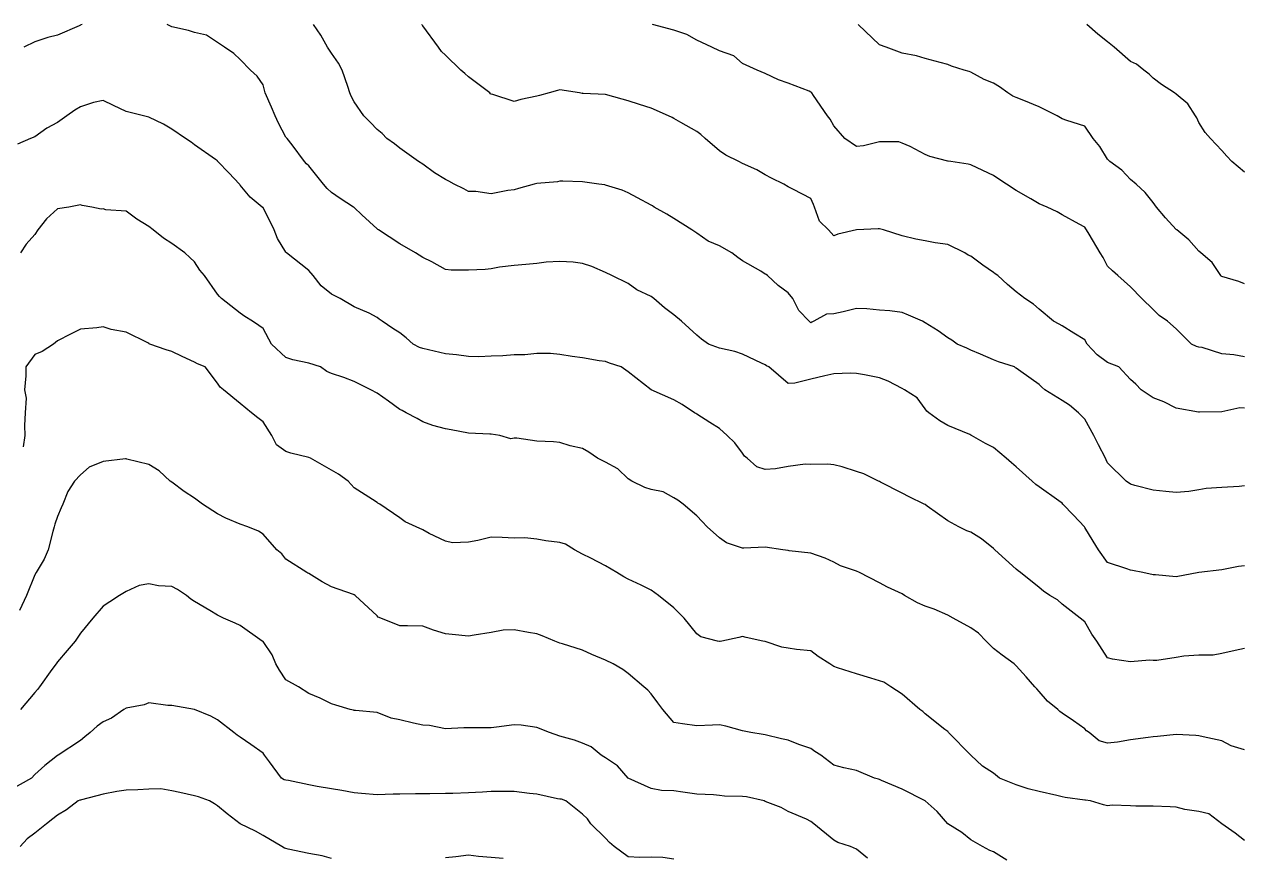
# Model space of a CAD drawing. Extents: x 0 to 495, y 0 to 595.
# Drawn here: x 227.7 to 495, y 412.6 to 595 of the extents above; entities that cross this region are included whole.
import ezdxf

# ---------------------------------------------------------------- set-up
doc = ezdxf.new("R2010")
doc.units = 0
doc.layers.add('CONTOURS_MAJEURES', color=3, linetype='CONTINUOUS')
doc.layers.add('CONTOURS_MINEURES', color=8, linetype='CONTINUOUS')

msp = doc.modelspace()

# ---------------------------------------------------------------- linework, layer by layer
at = {"layer": 'CONTOURS_MAJEURES'}
for points in [[(240.404, 595), (240.13, 594.875), (240.005, 594.815), (239.702, 594.698), (235.002, 592.629), (232.877, 592.126), (229.998, 591.185), (227.589, 590.004)], [(494.995, 476.452), (493.686, 476.309), (490.003, 475.586), (485, 474.998), (479.996, 474.073), (475.513, 474.488), (475.004, 474.467), (472.73, 474.998), (470.456, 475.452), (470.001, 475.543), (469.167, 475.831), (464.998, 477.166), (462.974, 479.995), (461.836, 481.831), (460.005, 484.891), (459.899, 485.002), (457.531, 487.528), (455.215, 489.998), (455.002, 490.174), (454.335, 490.665), (449.999, 493.746), (449.299, 494.296), (448.486, 494.995), (444.996, 498.124), (443.974, 498.978), (442.749, 500.002), (440.003, 502.341), (438.266, 503.264), (435.192, 504.999), (435, 505.105), (434.815, 505.184), (429.997, 507.171), (428.243, 508.24), (425.81, 509.995), (425.361, 510.353), (425.004, 510.803), (423.247, 513.243), (420.519, 515.003), (420.001, 515.296), (416.922, 516.924), (414.998, 517.632), (411.735, 518.261), (409.995, 518.545), (408.641, 518.644), (405.002, 518.525), (403.086, 518.085), (399.999, 517.302), (396.455, 516.46), (394.996, 516.402), (390.816, 519.999), (390.275, 520.27), (390.004, 520.499), (389.17, 520.832), (385, 522.809), (383.364, 523.361), (379.997, 524.134), (377.582, 524.995), (376.07, 526.064), (375.005, 526.998), (371.669, 530.003), (370.002, 531.43), (367.973, 532.974), (365.587, 534.999), (364.998, 535.407), (361.914, 536.916), (359.995, 538.253), (356.429, 539.996), (355.003, 540.649), (352.016, 542.014), (350, 542.647), (347.964, 542.966), (344.996, 543.125), (342.035, 542.966), (340.004, 542.647), (337.548, 542.454), (335.001, 542.254), (331.817, 541.817), (329.998, 541.507), (328.644, 541.354), (325.005, 541.226), (321.231, 541.226), (320.002, 541.344), (316.957, 543.044), (314.999, 543.979), (313.391, 545.003), (309.996, 546.981), (305.325, 550), (305.138, 550.135), (305.003, 550.27), (301.668, 553.33), (300, 554.88), (299.848, 554.996), (296.903, 556.904), (294.997, 558.201), (294.07, 559.074), (293.235, 560.003), (290.004, 564.025), (289.516, 564.512), (289.115, 565), (286.366, 568.634), (285.284, 569.996), (285.001, 570.309), (283.358, 573.359), (282.631, 575.004), (281.851, 576.854), (280.477, 580), (279.998, 581.799), (278.686, 583.686), (277.238, 584.996), (274.995, 587.321), (273.608, 588.613), (271.591, 590.004), (270.002, 591.064), (267.637, 592.638), (264.999, 593.224), (263.665, 593.668), (259.996, 594.491), (259.036, 595)], [(494.995, 562.621), (492.222, 565), (491.128, 566.126), (490.003, 567.422), (487.501, 569.996), (486.35, 571.347), (485, 573.543), (484.551, 574.554), (484.254, 575.004), (482.596, 577.599), (479.996, 579.762), (479.612, 580), (476.819, 581.817), (475.004, 583.241), (474.113, 584.107), (472.906, 584.996), (471.287, 586.284), (470.001, 586.914), (466.462, 590.004), (464.998, 591.18), (462.881, 592.882), (460.47, 595)], [(412.431, 412.433), (409.995, 414.402), (408.681, 414.997), (405.898, 415.896), (405.002, 416.428), (400.625, 420.004), (399.999, 420.525), (399.037, 420.965), (394.996, 422.669), (393.519, 423.523), (390.004, 424.903), (389.803, 425.001), (385.89, 425.889), (385, 425.992), (381.055, 426.057), (379.997, 426.215), (378.699, 426.3), (375.005, 426.476), (371.945, 426.942), (370.002, 427.196), (367.297, 427.297), (364.998, 427.741), (359.995, 429.997), (357.639, 432.642), (355.003, 434.438), (354.666, 434.667), (354.093, 435.005), (351.85, 436.853), (350, 437.65), (348.259, 438.263), (344.996, 439.168), (342.75, 440.001), (340.004, 441.079), (336.554, 441.552), (335.001, 441.636), (331.144, 441.146), (329.998, 441.019), (326.022, 441.019), (325.005, 441), (323.986, 441.019), (320.002, 440.785), (316.475, 441.476), (314.999, 441.552), (312.952, 442.045), (309.996, 442.718), (308.087, 443.087), (305.003, 444.373), (300.227, 444.77), (300, 444.78), (299.836, 444.834), (299.09, 444.998), (295.935, 445.936), (294.997, 446.285), (292.501, 447.501), (290.004, 448.516), (287.803, 450.005), (285.001, 451.493), (283.59, 453.592), (282.8, 455.001), (281.98, 456.981), (279.998, 459.882), (279.851, 459.998), (274.995, 463.37), (273.885, 463.893), (271.364, 465.005), (270.002, 465.643), (268.335, 466.671), (264.999, 468.669), (264.188, 469.191), (263.233, 470.002), (261.306, 471.31), (259.996, 471.93), (257.084, 472.084), (255.004, 472.551), (252.847, 472.155), (250, 470.876), (248.541, 470.002), (246.439, 468.562), (244.997, 467.642), (242.739, 465.005), (240.005, 461.715), (238.85, 459.998), (237.086, 457.916), (235.002, 455.456), (234.809, 455.194), (234.673, 455.001), (233.751, 453.752), (231.034, 450.005), (230.637, 449.366), (229.998, 448.727), (226.871, 444.998)]]:
    msp.add_lwpolyline(points, dxfattribs=at)
at = {"layer": 'CONTOURS_MINEURES'}
for points in [[(240.404, 595), (240.13, 594.875), (240.005, 594.815), (239.702, 594.698), (235.002, 592.629), (232.877, 592.126), (229.998, 591.185), (227.589, 590.004)], [(494.995, 476.452), (493.686, 476.309), (490.003, 475.586), (485, 474.998), (479.996, 474.073), (475.513, 474.488), (475.004, 474.467), (472.73, 474.998), (470.456, 475.452), (470.001, 475.543), (469.167, 475.831), (464.998, 477.166), (462.974, 479.995), (461.836, 481.831), (460.005, 484.891), (459.899, 485.002), (457.531, 487.528), (455.215, 489.998), (455.002, 490.174), (454.335, 490.665), (449.999, 493.746), (449.299, 494.296), (448.486, 494.995), (444.996, 498.124), (443.974, 498.978), (442.749, 500.002), (440.003, 502.341), (438.266, 503.264), (435.192, 504.999), (435, 505.105), (434.815, 505.184), (429.997, 507.171), (428.243, 508.24), (425.81, 509.995), (425.361, 510.353), (425.004, 510.803), (423.247, 513.243), (420.519, 515.003), (420.001, 515.296), (416.922, 516.924), (414.998, 517.632), (411.735, 518.261), (409.995, 518.545), (408.641, 518.644), (405.002, 518.525), (403.086, 518.085), (399.999, 517.302), (396.455, 516.46), (394.996, 516.402), (390.816, 519.999), (390.275, 520.27), (390.004, 520.499), (389.17, 520.832), (385, 522.809), (383.364, 523.361), (379.997, 524.134), (377.582, 524.995), (376.07, 526.064), (375.005, 526.998), (371.669, 530.003), (370.002, 531.43), (367.973, 532.974), (365.587, 534.999), (364.998, 535.407), (361.914, 536.916), (359.995, 538.253), (356.429, 539.996), (355.003, 540.649), (352.016, 542.014), (350, 542.647), (347.964, 542.966), (344.996, 543.125), (342.035, 542.966), (340.004, 542.647), (337.548, 542.454), (335.001, 542.254), (331.817, 541.817), (329.998, 541.507), (328.644, 541.354), (325.005, 541.226), (321.231, 541.226), (320.002, 541.344), (316.957, 543.044), (314.999, 543.979), (313.391, 545.003), (309.996, 546.981), (305.325, 550), (305.138, 550.135), (305.003, 550.27), (301.668, 553.33), (300, 554.88), (299.848, 554.996), (296.903, 556.904), (294.997, 558.201), (294.07, 559.074), (293.235, 560.003), (290.004, 564.025), (289.516, 564.512), (289.115, 565), (286.366, 568.634), (285.284, 569.996), (285.001, 570.309), (283.358, 573.359), (282.631, 575.004), (281.851, 576.854), (280.477, 580), (279.998, 581.799), (278.686, 583.686), (277.238, 584.996), (274.995, 587.321), (273.608, 588.613), (271.591, 590.004), (270.002, 591.064), (267.637, 592.638), (264.999, 593.224), (263.665, 593.668), (259.996, 594.491), (259.036, 595)], [(494.995, 493.996), (493.836, 493.835), (490.003, 493.64), (486.588, 493.409), (485, 493.109), (482.776, 492.774), (479.996, 492.497), (477.727, 492.724), (475.004, 492.996), (470.947, 494.05), (470.001, 494.359), (469.028, 494.995), (464.998, 499.029), (464.694, 499.697), (464.505, 500.002), (462.991, 502.991), (461.974, 504.999), (460.005, 508.586), (459.281, 509.272), (458.594, 509.995), (456.67, 511.664), (455.002, 512.691), (451.25, 515.003), (450.579, 515.582), (449.999, 516.178), (445.996, 519), (444.996, 519.767), (444.844, 519.848), (444.626, 519.999), (441.098, 521.095), (440.003, 521.541), (437.161, 522.838), (435, 523.712), (434.136, 524.132), (432.029, 524.995), (430.842, 525.841), (429.997, 526.411), (427.885, 527.884), (425.004, 529.69), (424.427, 530.003), (421.371, 531.371), (420.001, 531.918), (417.318, 532.32), (414.998, 532.463), (412.284, 532.713), (409.995, 532.823), (407.065, 532.067), (405.002, 531.64), (403.444, 531.559), (400.681, 530.003), (400.192, 529.81), (399.999, 529.645), (399.624, 530.003), (397.339, 532.343), (396.034, 534.999), (394.996, 536.221), (392.847, 537.845), (390.529, 539.996), (390.225, 540.218), (390.004, 540.347), (389.003, 540.997), (385, 543.261), (383.974, 543.976), (382.713, 545.003), (379.997, 546.51), (377.529, 547.529), (375.005, 549.327), (374.593, 549.588), (373.944, 550), (370.002, 552.498), (368.471, 553.468), (365.666, 554.996), (365.293, 555.29), (364.998, 555.422), (362.01, 557.013), (359.995, 558.153), (358.69, 558.694), (355.003, 559.803), (354.849, 559.849), (353.573, 560.003), (350, 560.503), (345.67, 560.676), (344.996, 560.717), (344.482, 560.518), (340.004, 560.162), (339.379, 560.003), (335.935, 559.069), (335.001, 558.815), (333.654, 558.655), (329.998, 557.879), (326.61, 558.394), (325.005, 558.449), (323.97, 558.967), (321.9, 560.003), (320.708, 560.708), (320.002, 561.021), (317.529, 562.53), (314.999, 564.4), (314.089, 565), (309.996, 567.87), (308.835, 568.834), (307.143, 569.996), (306.088, 571.085), (305.003, 571.973), (303.509, 573.508), (302.053, 575.004), (300, 578.078), (299.315, 579.316), (299.019, 580), (298.571, 581.428), (297.313, 584.996), (296.522, 586.523), (294.997, 588.678), (294.149, 590.004), (292.651, 592.653), (291.023, 595)], [(494.995, 510.967), (493.965, 511.028), (490.003, 510.188), (485.098, 510.093), (485, 510.102), (484.881, 510.114), (479.996, 510.977), (477.338, 512.336), (475.004, 513.214), (472.371, 515.003), (471.202, 516.202), (470.001, 517.251), (467.441, 519.999), (464.998, 520.998), (462.681, 522.677), (460.536, 524.995), (460.005, 525.958), (457.623, 527.38), (455.002, 529.001), (454.355, 529.355), (453.168, 530.003), (449.999, 532.64), (448.784, 533.786), (446.849, 534.999), (444.996, 536.427), (443.075, 538.074), (440.969, 539.996), (440.397, 540.391), (440.003, 540.663), (437.694, 542.307), (435, 544.257), (434.477, 544.48), (433.703, 545.003), (429.997, 546.788), (427.189, 547.189), (425.004, 547.643), (423.019, 548.017), (420.001, 548.726), (415.936, 550), (414.998, 550.217), (414.756, 550.241), (409.995, 550), (405.938, 549.063), (405.002, 548.724), (403.87, 550), (401.916, 551.914), (400.823, 554.996), (400.546, 555.543), (399.999, 556.911), (396.173, 558.825), (394.996, 559.447), (394.088, 560.003), (391.345, 561.346), (390.004, 562.095), (388.164, 563.163), (385, 564.575), (384.2, 565), (381.362, 566.362), (379.997, 567.331), (376.844, 569.996), (375.89, 570.884), (375.005, 571.589), (371.503, 573.501), (370.002, 574.403), (369.612, 574.613), (368.847, 575.004), (364.998, 576.669), (362.433, 577.438), (359.995, 578.277), (358.664, 578.668), (355.003, 579.661), (350.089, 579.911), (350, 579.915), (349.907, 579.908), (349.285, 580), (344.996, 580.652), (344.489, 580.508), (342.692, 580), (340.586, 579.417), (340.004, 579.314), (336.453, 578.549), (335.001, 578.126), (330.31, 579.688), (329.998, 579.73), (329.816, 579.818), (329.676, 580), (325.005, 583.534), (324.235, 584.228), (323.337, 584.996), (320.002, 588.245), (319.059, 589.06), (318.453, 590.004), (314.999, 594.678), (314.852, 594.853), (314.761, 595)], [(494.995, 522.237), (492.636, 522.634), (490.003, 522.849), (485.722, 524.274), (485, 524.371), (484.488, 524.484), (483.332, 524.995), (479.996, 528.334), (478.142, 530.003), (476.266, 531.266), (475.004, 532.559), (472.502, 534.999), (470.001, 537.558), (467.221, 539.996), (466.051, 541.05), (464.998, 542.104), (463.99, 543.992), (463.382, 545.003), (460.93, 549.074), (460.372, 550), (460.23, 550.225), (460.005, 550.624), (458.754, 551.249), (455.002, 553.33), (453.945, 553.94), (451.739, 554.996), (449.999, 555.752), (448.179, 556.817), (444.996, 558.655), (442.811, 560.003), (441.141, 561.142), (440.003, 561.958), (436.401, 563.601), (435, 564.256), (434.416, 564.417), (430.622, 565), (430.07, 565.073), (429.997, 565.089), (426.074, 566.07), (425.004, 566.529), (421.741, 568.258), (420.001, 568.971), (419.273, 569.269), (414.998, 569.269), (411.54, 568.453), (409.995, 568.276), (407.438, 569.996), (405.002, 572.778), (404.24, 574.241), (403.622, 575.004), (400.555, 579.445), (400.208, 580), (400.109, 580.11), (399.999, 580.189), (399.642, 580.357), (394.996, 582.11), (392.902, 582.901), (390.004, 584.283), (388.238, 584.996), (385, 586.446), (383.098, 588.1), (379.997, 589.234), (378.333, 590.004), (375.005, 591.541), (372.808, 592.807), (370.002, 593.772), (365.311, 595)], [(494.995, 538.179), (493.747, 538.747), (490.003, 539.796), (489.898, 539.89), (489.803, 539.996), (487.859, 542.857), (485.385, 545.003), (485, 545.352), (482.8, 547.803), (480.118, 550), (479.996, 550.118), (477.644, 552.641), (475.732, 554.996), (475.004, 556.027), (473.203, 558.201), (471.252, 560.003), (470.001, 561.025), (468.077, 563.078), (465.511, 565), (464.998, 565.465), (463.259, 568.256), (461.857, 569.996), (460.005, 572.738), (456.037, 573.968), (455.002, 574.364), (453.93, 575.004), (449.999, 576.967), (446.663, 578.335), (444.996, 578.982), (444.263, 579.267), (443.165, 580), (441.303, 581.3), (440.003, 582.11), (437.938, 582.934), (435, 584.509), (434.661, 584.658), (433.571, 584.996), (430.831, 585.831), (429.997, 586.189), (428.333, 586.666), (425.004, 587.561), (423.151, 588.149), (420.001, 588.698), (416.47, 590.004), (414.998, 590.559), (410.344, 595)], [(494.995, 562.621), (492.222, 565), (491.128, 566.126), (490.003, 567.422), (487.501, 569.996), (486.35, 571.347), (485, 573.543), (484.551, 574.554), (484.254, 575.004), (482.596, 577.599), (479.996, 579.762), (479.612, 580), (476.819, 581.817), (475.004, 583.241), (474.113, 584.107), (472.906, 584.996), (471.287, 586.284), (470.001, 586.914), (466.462, 590.004), (464.998, 591.18), (462.881, 592.882), (460.47, 595)], [(494.995, 458.332), (492.94, 457.94), (490.003, 457.273), (488.115, 456.887), (485, 456.887), (481.698, 456.7), (479.996, 456.371), (475.758, 455.756), (475.004, 455.742), (474.187, 455.817), (470.001, 455.446), (466.056, 456.058), (464.998, 456.31), (462.653, 459.998), (461.538, 461.535), (460.005, 464.171), (458.944, 465.005), (455.002, 468.098), (454.038, 469.039), (452.334, 470.002), (450.92, 470.922), (449.999, 471.708), (445.905, 474.998), (445.371, 475.373), (444.996, 475.748), (440.281, 479.995), (440.003, 480.239), (437.366, 482.363), (435, 483.805), (434.153, 484.155), (432.379, 485.002), (429.997, 486.283), (425.458, 489.544), (425.004, 489.863), (424.787, 489.998), (421.552, 491.547), (420.001, 492.337), (415.216, 494.778), (414.998, 494.901), (414.781, 494.995), (411.59, 496.591), (409.995, 497.113), (406.857, 498.142), (405.002, 498.587), (403.727, 498.726), (399.999, 498.654), (398.748, 498.75), (394.996, 498.181), (392.273, 497.726), (390.004, 497.534), (388.16, 498.157), (386.024, 500.002), (385.495, 500.496), (385, 501.099), (383.367, 503.367), (381.665, 504.999), (379.997, 506.566), (377.84, 507.836), (375.005, 509.689), (374.796, 509.787), (374.536, 509.995), (371.815, 511.81), (370.002, 512.842), (364.998, 515.003), (359.995, 518.919), (358.459, 519.999), (355.867, 520.864), (355.003, 521.182), (353.638, 521.362), (350, 522.035), (347.706, 522.289), (344.996, 522.756), (342.989, 522.986), (340.004, 522.986), (337.342, 522.658), (335.001, 522.658), (332.521, 522.476), (329.998, 522.34), (327.245, 522.24), (325.005, 522.327), (322.366, 522.634), (320.002, 522.868), (316.233, 523.762), (314.999, 524.017), (314.256, 524.254), (312.886, 524.995), (311.379, 526.38), (309.996, 527.499), (308.45, 528.453), (306.062, 530.003), (305.44, 530.44), (305.003, 530.798), (303.252, 531.752), (300, 533.195), (296.903, 534.999), (294.997, 535.908), (292.75, 537.747), (291.003, 539.996), (290.004, 541.095), (285.153, 545.003), (285.065, 545.067), (285.001, 545.117), (283.147, 548.147), (282.47, 550), (279.998, 554.88), (279.924, 554.922), (279.837, 554.996), (277.202, 557.205), (274.995, 559.842), (274.918, 559.926), (274.86, 560.003), (272.499, 562.502), (270.124, 565), (270.068, 565.066), (270.002, 565.125), (269.585, 565.416), (264.999, 568.656), (264.245, 569.243), (263.034, 569.996), (259.996, 572.072), (258.181, 573.183), (255.004, 574.67), (253.849, 575.004), (250, 575.965), (247.235, 577.239), (244.997, 578.335), (242.875, 577.877), (240.005, 576.951), (238.767, 576.239), (237.054, 575.004), (235.002, 573.547), (232.679, 572.321), (229.998, 570.405), (229.045, 569.996), (226.193, 568.8)], [(494.995, 436.186), (492.083, 437.087), (490.003, 438.127), (485.946, 439.056), (485, 439.273), (484.326, 439.329), (479.996, 439.502), (475.912, 439.093), (475.004, 439.002), (473.892, 438.891), (470.001, 438.368), (467.13, 437.872), (464.998, 437.639), (463.169, 438.171), (460.941, 440.001), (460.342, 440.338), (460.005, 440.751), (457.504, 442.499), (455.002, 444.187), (454.54, 444.536), (454.092, 444.998), (451.8, 446.8), (449.999, 448.974), (449.519, 449.525), (449.077, 450.005), (447.15, 452.156), (444.996, 454.561), (444.542, 455.001), (441.875, 456.875), (440.003, 458.332), (438.406, 459.998), (436.722, 461.721), (435, 462.911), (431.164, 465.005), (429.997, 465.691), (426.988, 466.99), (425.004, 467.64), (423.337, 468.336), (420.519, 470.002), (420.001, 470.314), (416.785, 471.786), (414.998, 472.717), (410.62, 474.998), (409.995, 475.304), (406.462, 476.459), (405.002, 477.258), (403.116, 478.111), (399.999, 479.217), (395.246, 479.745), (394.996, 479.802), (393.887, 479.995), (390.004, 480.534), (385.323, 480.318), (385, 480.352), (381.532, 481.53), (379.997, 482.612), (377.309, 485.002), (376.203, 486.201), (375.005, 487.433), (372.034, 489.998), (370.869, 490.864), (370.002, 491.38), (367.639, 492.635), (364.998, 493.163), (363.64, 493.638), (360.765, 494.995), (359.995, 495.483), (357.686, 497.686), (355.003, 499.136), (353.271, 500.002), (351.329, 501.329), (350, 502.126), (347.256, 502.742), (344.996, 503.478), (343.626, 503.627), (340.004, 503.775), (335.596, 504.404), (335.001, 504.444), (334.286, 504.285), (331.874, 504.999), (329.998, 505.266), (329.71, 505.287), (325.005, 505.544), (321.234, 506.229), (320.002, 506.479), (317.164, 507.161), (314.999, 508.017), (313.731, 508.729), (311.343, 509.995), (310.469, 510.469), (309.996, 510.725), (307.499, 512.499), (305.003, 514.301), (303.602, 515.003), (300, 516.801), (297.713, 517.715), (294.997, 518.585), (293.998, 519), (292.581, 519.999), (290.004, 520.84), (286.537, 521.533), (285.001, 522.081), (281.858, 524.995), (279.998, 528.453), (279.107, 529.111), (277.675, 530.003), (276.037, 531.044), (274.995, 531.787), (270.91, 534.999), (270.463, 535.46), (270.002, 535.936), (267.174, 539.996), (266.19, 541.188), (264.999, 543.03), (263.999, 544.002), (262.901, 545.003), (259.996, 547.047), (258.193, 548.195), (255.94, 550), (255.004, 550.731), (252.39, 552.386), (250, 554.099), (245.553, 554.441), (244.997, 554.596), (244.563, 554.561), (242.501, 554.996), (240.382, 555.374), (240.005, 555.497), (237.503, 554.996), (235.002, 554.596), (232.579, 552.419), (230.659, 550), (229.998, 549.028), (228.089, 546.91), (226.911, 545.003)], [(494.995, 416.353), (492.915, 417.918), (490.003, 420.004), (487.132, 422.134), (485, 422.711), (481.902, 423.097), (479.996, 423.646), (478.708, 423.711), (475.004, 423.835), (471.168, 423.835), (470.001, 423.908), (465.966, 424.034), (464.998, 423.949), (464.103, 424.106), (461.253, 425.001), (460.161, 425.157), (460.005, 425.17), (455.717, 425.715), (455.002, 425.864), (453.843, 426.159), (449.999, 427.055), (447.611, 427.613), (444.996, 428.483), (441.343, 429.997), (440.003, 431.077), (437.621, 432.62), (435, 435.005), (430.169, 440.001), (430.093, 440.097), (429.997, 440.201), (429.373, 440.626), (425.004, 444.077), (424.544, 444.537), (423.837, 444.998), (420.001, 448.385), (417.5, 450.005), (415.981, 450.986), (414.998, 451.314), (413.164, 451.837), (409.995, 452.844), (405.834, 454.169), (405.002, 454.42), (404.169, 455.001), (401.583, 456.583), (399.999, 457.84), (396.872, 458.124), (394.996, 458.468), (393.659, 458.66), (390.004, 459.879), (389.906, 459.9), (389.503, 459.998), (385.79, 460.788), (385, 460.957), (384.237, 460.762), (380.498, 459.998), (380.095, 459.9), (379.997, 459.898), (379.581, 459.998), (375.905, 460.901), (375.005, 461.572), (372.212, 465.005), (371.133, 466.135), (370.002, 467.266), (366.617, 470.002), (364.998, 471.171), (362.797, 472.2), (359.995, 473.571), (359.063, 474.065), (357.499, 474.998), (355.003, 476.486), (351.819, 478.178), (350, 478.995), (348.259, 479.995), (346.227, 481.226), (344.996, 481.593), (341.924, 481.92), (340.004, 482.324), (337.371, 482.63), (335.001, 482.498), (332.352, 482.646), (329.998, 482.713), (327.039, 482.035), (325.005, 481.615), (321.518, 481.512), (320.002, 481.849), (316.428, 483.571), (314.999, 484.334), (313.569, 485.002), (311.107, 486.112), (309.996, 487.001), (305.591, 489.998), (305.17, 490.165), (305.003, 490.301), (304.003, 490.998), (300, 493.567), (298.666, 494.995), (296.505, 496.504), (294.997, 497.443), (290.404, 500.002), (290.004, 500.184), (286.105, 501.104), (285.001, 501.472), (282.931, 502.931), (281.896, 504.999), (279.998, 507.97), (278.843, 508.842), (277.496, 509.995), (274.995, 512.025), (271.334, 515.003), (270.617, 515.617), (270.002, 516.483), (267.362, 519.999), (265.674, 520.673), (264.999, 521.022), (262.315, 522.314), (259.996, 523.389), (258.759, 523.758), (255.182, 524.995), (255.077, 525.069), (255.004, 525.127), (254.74, 525.259), (250, 527.631), (246.773, 528.226), (244.997, 528.805), (243.589, 528.59), (240.005, 528.256), (237.85, 527.152), (235.002, 525.694), (234.092, 524.995), (231.607, 523.389), (229.998, 522.747), (228.056, 519.999), (228.056, 518.059), (227.734, 515.003), (228.144, 513.146), (227.941, 509.995), (227.783, 507.211), (227.833, 504.999), (227.48, 502.517)], [(442.953, 412.045), (440.003, 413.837), (439.18, 414.175), (437.594, 414.997), (435, 416.489), (433.08, 418.083), (429.997, 420.004), (427.679, 422.681), (425.004, 425.001), (420.001, 427.534), (415.498, 429.498), (414.998, 429.703), (414.781, 429.78), (413.945, 429.997), (409.995, 431.666), (407.221, 432.223), (405.002, 432.859), (402.188, 435.005), (400.833, 435.837), (399.999, 436.462), (397.341, 437.347), (394.996, 438.263), (393.595, 438.599), (390.004, 439.458), (389.572, 439.57), (386.877, 440.001), (385, 440.334), (381.377, 441.379), (379.997, 441.667), (378.431, 441.569), (375.005, 441.429), (371.878, 441.875), (370.002, 442.142), (367.544, 444.998), (366.464, 446.464), (364.998, 448.455), (364.268, 449.274), (363.412, 450.005), (359.995, 452.92), (358.792, 453.797), (356.667, 455.001), (355.003, 455.821), (352.036, 457.035), (350, 457.965), (345.622, 459.373), (344.996, 459.552), (343.911, 459.998), (341.127, 461.125), (340.004, 461.579), (338.166, 461.837), (335.001, 462.418), (332.622, 462.378), (329.998, 461.863), (326.282, 461.279), (325.005, 461.057), (321.406, 461.403), (320.002, 461.6), (317.344, 462.345), (314.999, 463.264), (311.663, 463.336), (309.996, 463.298), (305.835, 465.005), (305.257, 465.259), (305.003, 465.489), (300.173, 470.002), (300, 470.106), (299.827, 470.174), (294.997, 471.889), (292.971, 472.971), (290.004, 474.766), (289.85, 474.844), (289.587, 474.998), (285.001, 477.891), (284.102, 479.096), (283.049, 479.995), (279.998, 483.378), (279.03, 484.033), (276.663, 485.002), (274.995, 485.59), (271.875, 486.876), (270.002, 487.872), (266.775, 489.998), (264.999, 491.247), (262.737, 492.736), (259.996, 494.757), (259.652, 494.995), (257.25, 497.248), (255.004, 498.649), (250.179, 499.823), (250, 499.906), (249.889, 499.891), (244.997, 499.315), (241.946, 498.055), (240.005, 496.407), (238.694, 494.995), (237.249, 492.75), (236.125, 489.998), (235.811, 489.19), (235.002, 487.25), (234.409, 485.594), (234.238, 485.002), (233.978, 483.978), (232.966, 479.995), (232.059, 477.937), (230.282, 474.998), (229.998, 474.515), (228.225, 470.002), (226.663, 466.671)], [(412.431, 412.433), (409.995, 414.402), (408.681, 414.997), (405.898, 415.896), (405.002, 416.428), (400.625, 420.004), (399.999, 420.525), (399.037, 420.965), (394.996, 422.669), (393.519, 423.523), (390.004, 424.903), (389.803, 425.001), (385.89, 425.889), (385, 425.992), (381.055, 426.057), (379.997, 426.215), (378.699, 426.3), (375.005, 426.476), (371.945, 426.942), (370.002, 427.196), (367.297, 427.297), (364.998, 427.741), (359.995, 429.997), (357.639, 432.642), (355.003, 434.438), (354.666, 434.667), (354.093, 435.005), (351.85, 436.853), (350, 437.65), (348.259, 438.263), (344.996, 439.168), (342.75, 440.001), (340.004, 441.079), (336.554, 441.552), (335.001, 441.636), (331.144, 441.146), (329.998, 441.019), (326.022, 441.019), (325.005, 441), (323.986, 441.019), (320.002, 440.785), (316.475, 441.476), (314.999, 441.552), (312.952, 442.045), (309.996, 442.718), (308.087, 443.087), (305.003, 444.373), (300.227, 444.77), (300, 444.78), (299.836, 444.834), (299.09, 444.998), (295.935, 445.936), (294.997, 446.285), (292.501, 447.501), (290.004, 448.516), (287.803, 450.005), (285.001, 451.493), (283.59, 453.592), (282.8, 455.001), (281.98, 456.981), (279.998, 459.882), (279.851, 459.998), (274.995, 463.37), (273.885, 463.893), (271.364, 465.005), (270.002, 465.643), (268.335, 466.671), (264.999, 468.669), (264.188, 469.191), (263.233, 470.002), (261.306, 471.31), (259.996, 471.93), (257.084, 472.084), (255.004, 472.551), (252.847, 472.155), (250, 470.876), (248.541, 470.002), (246.439, 468.562), (244.997, 467.642), (242.739, 465.005), (240.005, 461.715), (238.85, 459.998), (237.086, 457.916), (235.002, 455.456), (234.809, 455.194), (234.673, 455.001), (233.751, 453.752), (231.034, 450.005), (230.637, 449.366), (229.998, 448.727), (226.871, 444.998)], [(370.002, 412.23), (367.6, 412.599), (364.998, 412.707), (362.57, 412.572), (359.995, 412.733), (356.915, 414.997), (355.911, 415.907), (355.003, 416.836), (351.772, 420.004), (351.05, 421.053), (350, 422.076), (346.361, 425.001), (345.354, 425.358), (344.996, 425.389), (344.533, 425.464), (340.004, 426.48), (338.38, 426.623), (335.001, 427.06), (332.037, 427.038), (329.998, 427.07), (328.052, 426.948), (325.005, 426.783), (321.601, 426.598), (320.002, 426.598), (316.541, 426.541), (314.999, 426.581), (313.43, 426.568), (309.996, 426.478), (308.52, 426.478), (305.003, 426.351), (301.598, 426.596), (300, 426.775), (297.26, 427.261), (294.997, 427.614), (291.87, 428.13), (290.004, 428.481), (285.57, 429.43), (285.001, 429.503), (284.628, 429.624), (284.075, 429.997), (281.427, 433.574), (280.343, 435.005), (279.998, 435.481), (277.357, 437.364), (274.995, 438.955), (274.362, 439.368), (273.633, 440.001), (270.002, 442.726), (268.573, 443.57), (264.999, 444.998), (259.996, 445.881), (259.14, 445.856), (255.004, 446.463), (253.968, 446.034), (250, 445.304), (249.546, 444.998), (246.85, 443.147), (244.997, 442.321), (243.645, 441.354), (242.175, 440.001), (240.984, 439.021), (240.005, 438.248), (235.133, 435.005), (235.002, 434.925), (232.232, 432.769), (229.998, 430.761), (229.284, 429.997), (224.995, 427.588)], [(294.997, 412.363), (292.958, 412.956), (290.004, 413.498), (285.533, 414.465), (285.001, 414.581), (284.688, 414.685), (284.139, 414.997), (279.998, 417.45), (278.352, 418.357), (274.995, 420.004), (272.168, 422.172), (270.002, 423.915), (269.369, 424.368), (268.277, 425.001), (265.879, 425.88), (264.999, 426.105), (261.807, 426.809), (259.996, 427.235), (257.626, 427.625), (255.004, 427.573), (252.595, 427.407), (250, 427.382), (247.959, 427.039), (244.997, 426.442), (240.261, 425.257), (240.005, 425.181), (239.864, 425.142), (239.539, 425.001), (236.973, 423.033), (235.002, 421.858), (233.936, 421.069), (232.553, 420.004), (229.998, 417.932), (228.331, 416.666), (226.789, 414.997)], [(332.583, 412.416), (329.998, 412.614), (327.169, 412.832), (325.005, 413.114), (322.247, 412.755), (320.002, 412.534)]]:
    msp.add_lwpolyline(points, dxfattribs=at)

doc.saveas('drawing.dxf')
